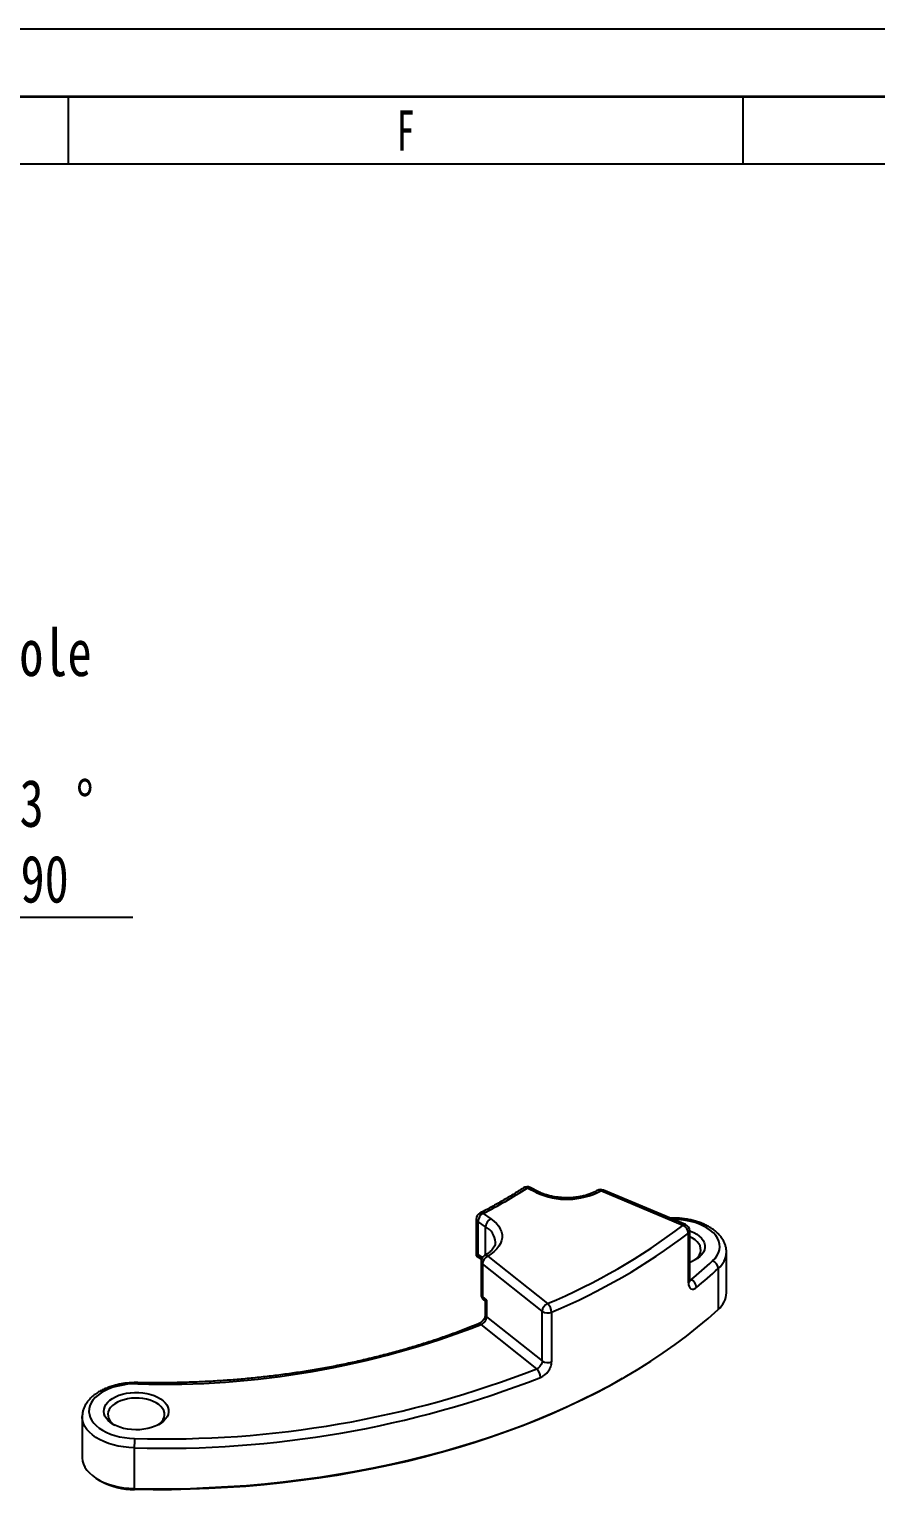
# Model space of a CAD drawing. Header units: millimetres. Extents: x 0 to 420, y 1 to 298.
# Drawn here: x 257.1 to 319.8, y 189.8 to 298 of the extents above; entities that cross this region are included whole.
import ezdxf

# ---------------------------------------------------------------- set-up
doc = ezdxf.new("R2010")
doc.units = ezdxf.units.MM
doc.layers.add('SLD-0', color=179, linetype='Continuous')
doc.layers.add('치수선', color=104, linetype='Continuous')
doc.layers.add('도면층1', color=4, linetype='Continuous', lineweight=35)
doc.layers.add('도면층2', color=3, linetype='Continuous', lineweight=25)
doc.styles.add('SLDTEXTSTYLE1', font='TXT', dxfattribs={"width": 0.75})
doc.styles.add('SLDTEXTSTYLE11', font='TXT', dxfattribs={"width": 0.666667})
doc.styles.add('SLDTEXTSTYLE12', font='TXT', dxfattribs={"width": 0.7})
doc.styles.add('SLDTEXTSTYLE7', font='TXT', dxfattribs={"width": 0.638186})
doc.dimstyles.new('SLDDIMSTYLE5', dxfattribs={"dimtxt": 3.5, "dimasz": 3.302, "dimexe": 0, "dimexo": 0.0625, "dimgap": 0.875, "dimtad": 0, "dimtih": 1, "dimtoh": 1, "dimdec": 3, "dimlfac": 0.5, "dimrnd": 1e-09, "dimzin": 12, "dimdsep": 46, "dimtxsty": 'SLDTEXTSTYLE1', "dimblk1": 'NONE', "dimsah": 1, "dimcen": 0, "dimadec": 0, "dimazin": 3, "dimtfac": 1, "dimtdec": 3, "dimtmove": 0, "dimatfit": 3, "dimldrblk": 'NONE', "dimfxl": 1, "dimfrac": 2, "dimtolj": 1, "dimtzin": 12, "dimarcsym": 0})

# ---------------------------------------------------------------- blocks, each defined once
blk = doc.blocks.new('_D_11')
at = {"layer": '치수선', "transparency": 16777216}
for p, q in [((207.03, 219.22), (233.83, 232.23)), ((233.83, 232.23), (264.79, 232.23)), ((199.47, 215.55), (207.03, 219.22))]:
    blk.add_line(p, q, dxfattribs=at)
blk.add_solid([(207.03, 219.22), (210.22, 220.2), (209.77, 221.12)], dxfattribs=at)
at = {"layer": '치수선', "transparency": 16777216, "char_height": 3.5, "attachment_point": 1}
for s, insert, style in [('2 x', (235.42, 253.58), 'SLDTEXTSTYLE11'), ('%%c', (241.54, 253.52), 'SLDTEXTSTYLE1'), ('4.2', (246.82, 253.58), 'SLDTEXTSTYLE1'), ('Hole', (254.6, 253.58), 'SLDTEXTSTYLE1'), ('THRU', (244.57, 247.97), 'SLDTEXTSTYLE1'), ('AT 13', (237.41, 242.41), 'SLDTEXTSTYLE12'), ('%%d', (249.31, 242.36), 'SLDTEXTSTYLE1'), ('%%d', (260.58, 242.36), 'SLDTEXTSTYLE1'), ('313', (252.84, 242.41), 'SLDTEXTSTYLE1'), ('PCD', (238.58, 236.8), 'SLDTEXTSTYLE1'), ('%%c', (249.89, 236.75), 'SLDTEXTSTYLE1'), ('90', (256.48, 236.8), 'SLDTEXTSTYLE1')]:
    blk.add_mtext(s, dxfattribs=dict(at, insert=insert, style=style))
blk = doc.blocks.new('_None')

msp = doc.modelspace()

# ---------------------------------------------------------------- linework, layer by layer
at = {"color": 7, "linetype": 'Continuous', "lineweight": 25}
for p, q in [((294.68074, 211.81736), (294.01001, 212.1491)), ((294.90241, 211.85727), (294.23168, 212.189)), ((305.56113, 209.38656), (299.46654, 211.94277)), ((305.75452, 209.43937), (299.65993, 211.99559)), ((290.74498, 210.26423), (291.31963, 209.87703)), ((290.24498, 209.85596), (290.24498, 207.14071)), ((290.93993, 209.28096), (290.36528, 209.66817)), ((290.36528, 209.66817), (290.36528, 207.21854)), ((290.93993, 207.19099), (290.93993, 209.28096)), ((306.06113, 205.30385), (306.06113, 208.97829)), ((305.96259, 205.13179), (305.96259, 208.80623)), ((290.2453, 207.14012), (290.63319, 206.87876)), ((290.36528, 207.21854), (290.69525, 206.99621)), ((290.60238, 206.70598), (290.60238, 204.25635)), ((291.10238, 207.11425), (295.53036, 203.59592)), ((308.78195, 204.38962), (308.78195, 207.41082)), ((295.12585, 203.01799), (290.69788, 206.53631)), ((290.69788, 206.53631), (290.69788, 204.08669)), ((308.17414, 206.18715), (308.17414, 203.16595)), ((306.05484, 205.30834), (306.14891, 205.36262)), ((306.06113, 205.39944), (306.14891, 205.36262)), ((290.69788, 204.08669), (291.0111, 203.83782)), ((290.79134, 203.86488), (290.91561, 203.76614)), ((290.91561, 203.7675), (290.91561, 202.78267)), ((291.0111, 203.83782), (291.0111, 202.613)), ((291.0111, 202.613), (295.12585, 199.34355)), ((295.12585, 199.34355), (295.12585, 203.01799)), ((295.82841, 202.95589), (295.82841, 199.28146)), ((294.72134, 198.76562), (290.60659, 202.03507)), ((301.06148, 198.03456), (301.27364, 198.15708)), ((261.0493, 195.21491), (261.0493, 192.19371)), ((264.90971, 192.90717), (264.90971, 189.88597)), ((262.22042, 190.56116), (262.43258, 190.43864)), ((264.90971, 189.88597), (264.92018, 189.81408))]:
    msp.add_line(p, q, dxfattribs=at)
at = {"color": 7, "linetype": 'Continuous', "lineweight": 25, "flags": 128}
for points in [[(291.31963, 209.87703), (291.54897, 209.70451), (291.74487, 209.51877), (291.90505, 209.32194), (292.02766, 209.11632), (292.11128, 208.90428), (292.15493, 208.68828), (292.15813, 208.47082), (292.12082, 208.25442), (292.04344, 208.0416), (291.92689, 207.8348), (291.77251, 207.63644), (291.5821, 207.4488), (291.35786, 207.27406), (291.10238, 207.11425)], [(307.75011, 206.74838), (307.93324, 206.93992), (308.07943, 207.14176), (308.18695, 207.35155), (308.25456, 207.56682), (308.28145, 207.78504), (308.26731, 208.00367), (308.21231, 208.22013), (308.11709, 208.43188), (307.98277, 208.63646), (307.81093, 208.83145), (307.60357, 209.01457), (307.36313, 209.18368), (307.09243, 209.33678), (306.79464, 209.4721), (306.47325, 209.58803), (306.13203, 209.68322), (305.77499, 209.75656), (305.4063, 209.80719), (305.0303, 209.8345), (304.80036, 209.83957)], [(306.06095, 208.99144), (306.1233, 208.96799), (306.36678, 208.85953), (306.58425, 208.734), (306.77211, 208.59344), (306.9273, 208.44016), (307.04727, 208.27669), (307.13003, 208.1057), (307.17424, 207.93001), (307.17917, 207.75249), (307.14474, 207.57607), (307.07151, 207.40364), (306.96068, 207.23803), (306.81408, 207.08196), (306.63412, 206.938), (306.42374, 206.8085), (306.1864, 206.6956), (306.06113, 206.6468)], [(306.3661, 206.7783), (306.53793, 206.90924), (306.6784, 207.05346), (306.78355, 207.20739), (306.85141, 207.36814), (306.88072, 207.53274), (306.87094, 207.6981), (306.82224, 207.86116), (306.73553, 208.01887), (306.61243, 208.16829), (306.45524, 208.30664), (306.26687, 208.43136), (306.06113, 208.53557)], [(264.90971, 189.88597), (266.29619, 189.86935), (267.68293, 189.87539), (269.06883, 189.90409), (270.45276, 189.95541), (271.83362, 190.02932), (273.2103, 190.12576), (274.5817, 190.24466), (275.94673, 190.3859), (277.30429, 190.5494), (278.65329, 190.735), (279.99265, 190.94257), (281.3213, 191.17194), (282.63817, 191.42291), (283.94221, 191.69531), (285.23238, 191.98889), (286.50764, 192.30344), (287.76697, 192.63869), (289.00936, 192.99438), (290.23381, 193.37023), (291.43936, 193.76593), (292.62502, 194.18116), (293.78985, 194.6156), (294.93292, 195.0689), (296.05331, 195.54068), (297.15012, 196.03058), (298.22249, 196.53821), (299.26953, 197.06314), (300.29043, 197.60498), (301.28435, 198.16327), (302.25051, 198.73758), (303.18813, 199.32744), (304.09646, 199.93238), (304.97477, 200.55192), (305.82236, 201.18556), (306.63855, 201.83279), (307.42269, 202.4931), (308.17414, 203.16595)], [(301.06148, 198.03456), (300.08428, 197.48584), (299.06964, 196.94732), (298.029, 196.4256), (296.9632, 195.92108), (295.8731, 195.43418), (294.75957, 194.96528), (293.6235, 194.51476), (292.4658, 194.08299), (291.2874, 193.67029), (290.08924, 193.27702), (288.87228, 192.90347), (287.63749, 192.54996), (286.38587, 192.21676), (285.11842, 191.90414), (283.83616, 191.61235), (282.5401, 191.34162), (281.23129, 191.09218), (279.91077, 190.86422), (278.57961, 190.65792), (277.23887, 190.47345), (275.88963, 190.31096), (274.53296, 190.17058), (273.16995, 190.05241), (271.80169, 189.95656), (270.42929, 189.8831), (269.05383, 189.8321), (267.67642, 189.80358), (266.29817, 189.79757), (264.92018, 189.81408)], [(265.17145, 197.64246), (264.79255, 197.63824), (264.41666, 197.61041), (264.04818, 197.55927), (263.69145, 197.48544), (263.35063, 197.38977), (263.02973, 197.27339), (262.7325, 197.13766), (262.46244, 196.98418), (262.22271, 196.81474), (262.01611, 196.63133), (261.84508, 196.4361), (261.71161, 196.23134), (261.61728, 196.01945), (261.56318, 195.80291), (261.54995, 195.58427), (261.57775, 195.36608), (261.64626, 195.15091), (261.75465, 194.94128), (261.90168, 194.73964), (262.08561, 194.54835), (262.30428, 194.36967), (262.55514, 194.20569), (262.83524, 194.05832), (263.1413, 193.9293), (263.46973, 193.82014), (263.81668, 193.73212), (264.17807, 193.66627), (264.54969, 193.62337), (264.92716, 193.60391)], [(263.35225, 194.64349), (263.14917, 194.77681), (262.97728, 194.92404), (262.83943, 195.08274), (262.73785, 195.25031), (262.67423, 195.42401), (262.64961, 195.60097), (262.66439, 195.77831), (262.71834, 195.95309), (262.81055, 196.12246), (262.93953, 196.28363), (263.10315, 196.43395), (263.29873, 196.57097), (263.52305, 196.69242), (263.77243, 196.79631), (264.04277, 196.88094), (264.32965, 196.94492), (264.62834, 196.98719), (264.93394, 197.00707), (265.24144, 197.00422), (265.54578, 196.9787), (265.84197, 196.93092), (266.12515, 196.86167), (266.39066, 196.77208), (266.63414, 196.66363), (266.8516, 196.53809), (267.03947, 196.39753), (267.19466, 196.24425), (267.31462, 196.08078), (267.39739, 195.90979), (267.4416, 195.7341), (267.44653, 195.55658), (267.4121, 195.38016), (267.33887, 195.20773), (267.22804, 195.04212), (267.08144, 194.88606), (266.90148, 194.74209), (266.6911, 194.61259), (266.45376, 194.49969), (266.19336, 194.40524), (265.91417, 194.33078), (265.62079, 194.27754), (265.31802, 194.2464), (265.01084, 194.23787), (264.70429, 194.25208), (264.4034, 194.28881), (264.11312, 194.34745), (263.83822, 194.42703), (263.5832, 194.52625), (263.35225, 194.64349)], [(266.63346, 194.58239), (266.80529, 194.71333), (266.94576, 194.85755), (267.05091, 195.01148), (267.11877, 195.17224), (267.14808, 195.33683), (267.13829, 195.50219), (267.0896, 195.66525), (267.00289, 195.82296), (266.87979, 195.97238), (266.72259, 196.11074), (266.53423, 196.23545), (266.3182, 196.34419), (266.07854, 196.43494), (265.8197, 196.506), (265.54651, 196.55605), (265.26406, 196.58417), (264.97761, 196.58982), (264.69249, 196.5729), (264.41402, 196.53372), (264.14739, 196.47302), (263.89756, 196.39193), (263.66918, 196.29195), (263.46651, 196.17495), (263.29332, 196.04311), (263.15285, 195.89888), (263.0477, 195.74496), (262.97984, 195.5842), (262.95053, 195.41961), (262.96031, 195.25424), (263.00901, 195.09119), (263.09572, 194.93348), (263.21882, 194.78406), (263.37601, 194.6457), (263.46515, 194.58239)], [(264.90971, 192.90717), (264.506, 192.92716), (264.10786, 192.97063), (263.71939, 193.03713), (263.34456, 193.12597), (262.98722, 193.23625), (262.65105, 193.36684), (262.33948, 193.51638), (262.05572, 193.68336), (261.80268, 193.86605), (261.58295, 194.06259), (261.3988, 194.27095), (261.2521, 194.48899), (261.14436, 194.71448), (261.0767, 194.94511), (261.0498, 195.17851), (261.04932, 195.22054)], [(261.0493, 192.19371), (261.0498, 192.15731), (261.0767, 191.92391), (261.14436, 191.69328), (261.2521, 191.46779), (261.3988, 191.24975), (261.58295, 191.04139), (261.80268, 190.84485), (262.05572, 190.66216), (262.33948, 190.49518), (262.65105, 190.34564), (262.98722, 190.21505), (263.34456, 190.10477), (263.71939, 190.01593), (264.10786, 189.94943), (264.506, 189.90596), (264.90971, 189.88597)]]:
    msp.add_lwpolyline(points, dxfattribs=at)
at = {"color": 7, "linetype": 'Continuous', "lineweight": 25}
for centre, radius, start, end in [((275.20662, 240.95072), 34.39624, 296.855761, 303.1388625), ((294.01001, 211.74083), 0.5, 63.6832032, 123.2414769), ((293.86484, 211.92939), 0.26334, 56.5447916, 119.2900406), ((294.15501, 211.97928), 0.2233, 69.9188999, 130.4929462), ((296.94701, 216.71222), 5.39404, 245.1563397, 297.8459039), ((294.82578, 211.64744), 0.2234, 69.9989443, 130.4847603), ((299.46654, 211.5345), 0.5, 67.2456501, 120.6833762), ((299.32122, 211.74557), 0.24497, 53.6131673, 116.5374475), ((299.60733, 211.80772), 0.19509, 74.3586447, 136.1915956), ((290.74498, 209.85596), 0.5, 116.9520889, 180), ((291.08574, 209.6282), 0.72156, 118.1802181, 176.824845), ((290.59953, 210.08833), 0.22825, 50.4145308, 110.8320401), ((290.47767, 209.87259), 0.23328, 184.0868999, 241.1985605), ((291.66039, 209.241), 0.72156, 118.1802181, 176.824845), ((290.23847, 208.03751), 1.42767, 4.5061458, 60.5714552), ((277.92966, 245.66769), 45.60503, 292.7019664, 307.2926571), ((305.70192, 209.2515), 0.19509, 74.3586447, 136.1915956), ((305.2785, 208.76202), 0.68551, 3.6976881, 65.6513195), ((305.56113, 208.97829), 0.5, 0, 67.2456501), ((305.84351, 208.98867), 0.21786, 303.1307065, 357.2674329), ((278.04626, 245.46139), 46.07518, 292.7019664, 307.2926571), ((291.10238, 206.70598), 0.5, 119.3206053, 180), ((290.8209, 206.71726), 0.21881, 182.9569382, 235.7880225), ((291.37699, 206.49151), 0.68059, 113.7962231, 176.2254865), ((290.95599, 206.91604), 0.24641, 53.5513899, 113.5505889), ((285.23111, 231.15031), 33.20482, 309.0473941, 312.701972), ((307.52646, 206.13861), 0.6495, 4.2864392, 69.8577387), ((307.10358, 207.48142), 1.67965, 309.5960986, 357.7543146), ((285.42298, 230.84065), 33.54714, 309.0473941, 312.701972), ((305.84351, 205.31424), 0.21786, 303.1307065, 357.2674329), ((305.88219, 204.74172), 0.67577, 3.8511094, 66.7528396), ((291.10238, 204.25635), 0.5, 180, 231.5304571), ((290.8209, 204.26764), 0.21881, 182.9569382, 235.7880225), ((290.96865, 204.07019), 0.27128, 176.5122557, 229.1840203), ((295.80497, 202.97318), 0.68059, 113.7962231, 176.2254865), ((294.93872, 202.93099), 0.89004, 1.6030853, 48.3377581), ((307.10259, 204.46099), 1.68087, 309.605329, 357.566442), ((291.13163, 202.79254), 0.21624, 182.6186697, 236.1262911), ((295.53545, 203.64676), 0.75042, 236.9188693, 292.9791561), ((267.08381, 262.40561), 64.79138, 268.3086362, 291.2878843), ((290.46669, 201.90515), 0.19092, 42.8814718, 105.0108969), ((295.53545, 199.97232), 0.75042, 236.9188693, 292.9791561), ((267.14952, 269.46079), 76.58639, 268.3241124, 291.3332714), ((267.21605, 268.96113), 75.39198, 268.2602348, 291.397149), ((294.09927, 198.0986), 0.91208, 1.4762051, 46.9971475), ((265.44946, 197.65823), 0.27845, 164.1923509, 183.2478117), ((278.76698, 192.9087), 13.85727, 177.1243239, 180.0063412), ((264.90642, 195.02558), 5.21152, 241.6611149, 270.1512838)]:
    msp.add_arc(centre, radius, start, end, dxfattribs=at)
for centre, major_axis, ratio, start_param, end_param in [((290.74498, 207.40634), (0.49992, 0.26597), 0.033364239, 2.415439978, 3.159341218), ((291.41561, 204.00748), (0.49973, 0.24121), 0.067638649, 2.48063854, 3.108957071)]:
    msp.add_ellipse(centre, major_axis=major_axis, ratio=ratio, start_param=start_param, end_param=end_param, dxfattribs=at)
for points, knots in [([(293.73593, 212.15901), (293.60651, 212.07502), (293.23081, 211.83121), (292.58902, 211.43745), (291.80245, 210.98283), (291.10957, 210.60548), (290.67528, 210.3823), (290.51836, 210.30166)], [0, 0, 0, 0, 0.128431471, 0.372840627, 0.617268541, 0.86170586, 1, 1, 1, 1]), ([(299.2114, 211.9645), (299.17457, 211.94333), (299.06703, 211.8815), (298.86919, 211.78666), (298.61233, 211.68581), (298.33491, 211.59926), (298.04059, 211.5284), (297.73277, 211.47455), (297.41521, 211.43867), (297.09181, 211.4214), (296.76657, 211.42308), (296.44358, 211.4437), (296.12689, 211.48292), (295.8205, 211.54007), (295.52811, 211.6141), (295.25375, 211.70382), (295.04756, 211.78736), (294.93579, 211.84118), (294.90241, 211.85727)], [0, 0, 0, 0, 0.034408718, 0.100460945, 0.166768252, 0.233356085, 0.300216651, 0.367312502, 0.434591388, 0.501994222, 0.569459038, 0.636920861, 0.704296846, 0.771523341, 0.838537712, 0.905280904, 0.971702945, 1, 1, 1, 1]), ([(308.77799, 207.41687), (308.77898, 207.4441), (308.78288, 207.55161), (308.75383, 207.73873), (308.69159, 207.97399), (308.59385, 208.20266), (308.46423, 208.42369), (308.30221, 208.6359), (308.10858, 208.83773), (307.88446, 209.02728), (307.63181, 209.20251), (307.3533, 209.36155), (307.05206, 209.50284), (306.73134, 209.62523), (306.3943, 209.72794), (306.04398, 209.81038), (305.68335, 209.8723), (305.31547, 209.91283), (304.94964, 209.93359), (304.70742, 209.92982), (304.58957, 209.92798)], [0, 0, 0, 0, 0.018270199, 0.072121794, 0.1259623999, 0.1802812448, 0.2354940302, 0.2918505359, 0.3493909251, 0.4079533545, 0.4672459789, 0.5269519954, 0.58680509, 0.6466062612, 0.7062888664, 0.7658354514, 0.8252577229, 0.8845832399, 0.9438476712, 1, 1, 1, 1]), ([(291.65916, 208.15103), (291.65808, 208.11194), (291.65579, 208.02979), (291.61838, 207.90267), (291.55382, 207.76487), (291.45772, 207.62377), (291.32805, 207.48072), (291.16926, 207.34329), (291.00949, 207.23033), (290.8984, 207.1657), (290.85754, 207.14192)], [0, 0, 0, 0, 0.1266116611, 0.2660341652, 0.3962139355, 0.5347645857, 0.6672310635, 0.7967576408, 0.9252264319, 1, 1, 1, 1]), ([(305.96259, 205.13179), (305.96259, 204.91499), (306.02901, 204.75433), (306.19473, 204.6596), (306.26071, 204.65164), (306.4036, 204.68452), (306.47953, 204.72466), (306.55643, 204.7871)], [0, 0, 0, 0, 0.5, 0.5, 0.75, 0.75, 1, 1, 1, 1]), ([(306.07103, 205.21216), (306.07062, 205.21325), (306.06968, 205.21572), (306.06222, 205.24838), (306.06208, 205.28916), (306.06202, 205.30573)], [0, 0, 0, 0, 0.318011832, 0.722917803, 1, 1, 1, 1]), ([(290.91519, 202.78252), (290.91442, 202.76169), (290.9128, 202.71774), (290.89022, 202.62436), (290.84735, 202.51672), (290.78366, 202.40584), (290.70287, 202.30023), (290.61028, 202.20823), (290.51545, 202.13846), (290.44746, 202.1001), (290.42046, 202.09129), (290.4181, 202.09052)], [0, 0, 0, 0, 0.110021929, 0.232042891, 0.355132169, 0.484057392, 0.609255505, 0.737654006, 0.863509078, 0.988091948, 1, 1, 1, 1]), ([(290.60659, 202.03507), (290.71527, 202.07839), (290.81989, 202.16631), (290.96807, 202.3803), (291.0111, 202.50517), (291.0111, 202.613)], [0, 0, 0, 0, 0.5, 0.5, 1, 1, 1, 1]), ([(290.41735, 202.08961), (290.24637, 202.02038), (289.75018, 201.81946), (288.91354, 201.49932), (287.90185, 201.13493), (286.87168, 200.78774), (285.82428, 200.45779), (284.76044, 200.14546), (283.68109, 199.85099), (282.58715, 199.57465), (281.47955, 199.3167), (280.35924, 199.07735), (279.22717, 198.85683), (278.08432, 198.65532), (276.93166, 198.47301), (275.77017, 198.31006), (274.60085, 198.16661), (273.4247, 198.04279), (272.24272, 197.93872), (271.05593, 197.85447), (269.86534, 197.79015), (268.67197, 197.7457), (267.47686, 197.72163), (266.31292, 197.71634), (265.548, 197.72834), (265.18153, 197.73409)], [0, 0, 0, 0, 0.023407272, 0.067926711, 0.112450965, 0.156979274, 0.201511597, 0.246047849, 0.290587909, 0.335131624, 0.37967882, 0.424229301, 0.468782857, 0.513339263, 0.557898286, 0.602459687, 0.647023217, 0.691588626, 0.736155659, 0.780724058, 0.825293564, 0.869863917, 0.914434853, 0.959006112, 1, 1, 1, 1]), ([(295.12585, 199.34355), (295.12585, 199.23572), (295.08284, 199.11128), (294.93462, 198.89735), (294.82976, 198.80915), (294.72134, 198.76562)], [0, 0, 0, 0, 0.5, 0.5, 1, 1, 1, 1]), ([(295.01105, 198.1221), (295.22739, 198.21088), (295.43844, 198.38691), (295.6643, 198.70784), (295.72502, 198.8243), (295.8071, 199.05757), (295.82841, 199.17305), (295.82841, 199.28146)], [0, 0, 0, 0, 0.5, 0.5, 0.75, 0.75, 1, 1, 1, 1]), ([(265.18153, 197.73409), (265.1153, 197.73482), (264.92479, 197.73692), (264.61001, 197.72405), (264.2409, 197.68876), (263.8783, 197.6322), (263.52521, 197.55502), (263.18445, 197.45742), (262.85879, 197.33981), (262.55099, 197.20261), (262.26378, 197.0463), (262.00005, 196.87153), (261.76289, 196.67928), (261.55549, 196.47106), (261.38078, 196.24907), (261.24154, 196.01624), (261.13829, 195.77597), (261.07521, 195.53183), (261.04734, 195.34603), (261.0518, 195.24318), (261.05272, 195.22195)], [0, 0, 0, 0, 0.031882943, 0.091704617, 0.151577884, 0.211527268, 0.271596354, 0.331827115, 0.392256449, 0.452909286, 0.513785969, 0.574841335, 0.635912297, 0.696715286, 0.75688171, 0.816016628, 0.87383791, 0.93029861, 0.985614266, 1, 1, 1, 1])]:
    msp.add_open_spline(points, degree=3, knots=knots, dxfattribs=at)
at = {"layer": 'SLD-0', "color": 7}
msp.add_line((420, 298), (0, 298), dxfattribs=at)
at = {"layer": '도면층1', "color": 7}
msp.add_line((415, 293), (5, 293), dxfattribs=at)
at = {"layer": '도면층2', "color": 7}
for p, q in [((260, 293), (260, 288)), ((310, 293), (310, 288)), ((410, 288), (10, 288))]:
    msp.add_line(p, q, dxfattribs=at)

# ---------------------------------------------------------------- texts
at = {"layer": '도면층2', "color": 7, "insert": (285.00796, 291.9922), "char_height": 3, "attachment_point": 2, "style": 'SLDTEXTSTYLE7'}
msp.add_mtext('F', dxfattribs=at)

# ---------------------------------------------------------------- dimensions: what is measured, and where the dimension line sits
at = {"layer": '치수선'}
dim = msp.add_diameter_dim_2p(p1=(199.47045, 215.54686), p2=(207.02653, 219.21642), text='2 x<> Hole\\PTHRU\\PAT 13%%d 313%%d\\PPCD %%c 90', dimstyle='SLDDIMSTYLE5', dxfattribs=at)
dim.commit()
dim.dimension.update_dxf_attribs({"geometry": '_D_11', "text_midpoint": (250.10571, 243.42755), "dimtype": 163})

doc.saveas('drawing.dxf')
